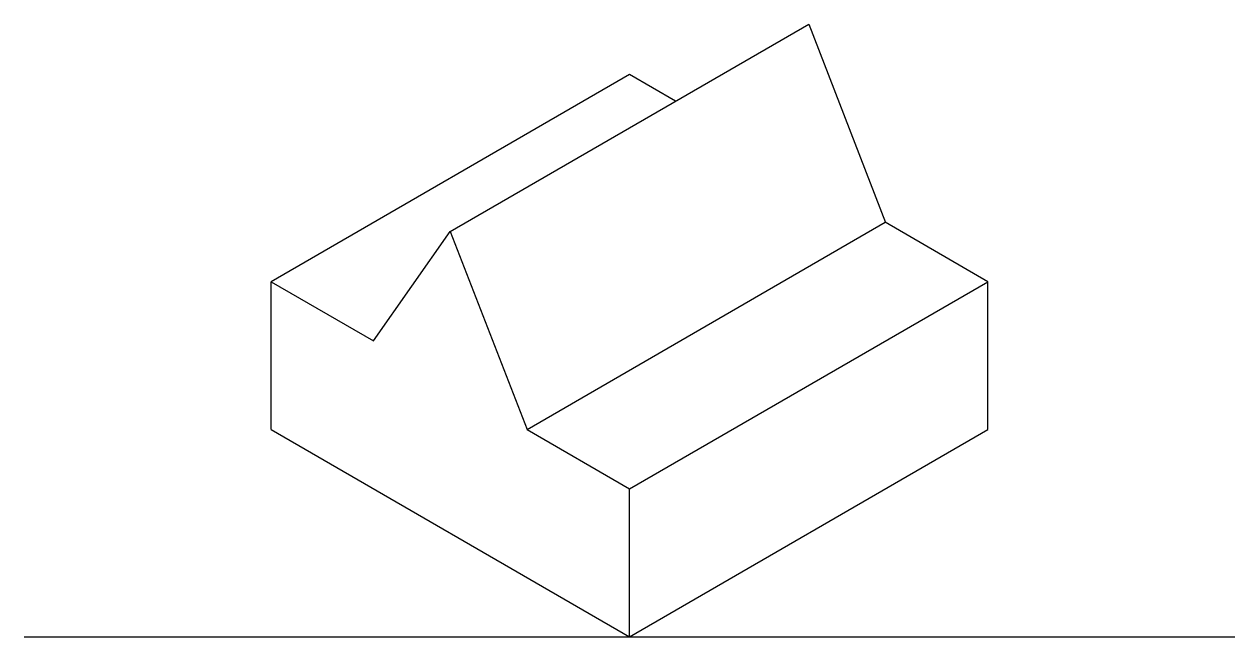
# Paper-space layout 'Layout7' of a CAD drawing. Header units: millimetres. Extents: x 83 to 250, y 59 to 143.
import ezdxf

# ---------------------------------------------------------------- set-up
doc = ezdxf.new("R2010")
doc.units = ezdxf.units.MM

psp = doc.layouts.new('Layout7')

# ---------------------------------------------------------------- linework, layer by layer
for p, q in [((141.7, 114.45), (190.99, 142.9)), ((190.99, 142.9), (201.55, 115.66)), ((166.35, 135.99), (117.06, 107.53)), ((172.68, 132.33), (166.35, 135.99)), ((152.27, 87.21), (201.48, 115.71)), ((215.63, 107.53), (201.48, 115.71)), ((201.55, 115.66), (201.48, 115.71)), ((131.14, 99.4), (141.7, 114.45)), ((141.7, 114.45), (152.27, 87.21)), ((117.06, 87.21), (117.06, 107.53)), ((117.06, 107.53), (131.14, 99.4)), ((117.06, 107.53), (131.14, 99.4)), ((166.35, 79.08), (215.63, 107.53)), ((215.63, 87.21), (215.63, 107.53)), ((117.06, 87.21), (166.35, 58.75)), ((152.27, 87.21), (166.35, 79.08)), ((166.35, 58.75), (215.63, 87.21)), ((166.35, 58.75), (166.35, 79.08)), ((83.13, 58.75), (249.57, 58.75))]:
    psp.add_line(p, q)

doc.saveas('drawing.dxf')
